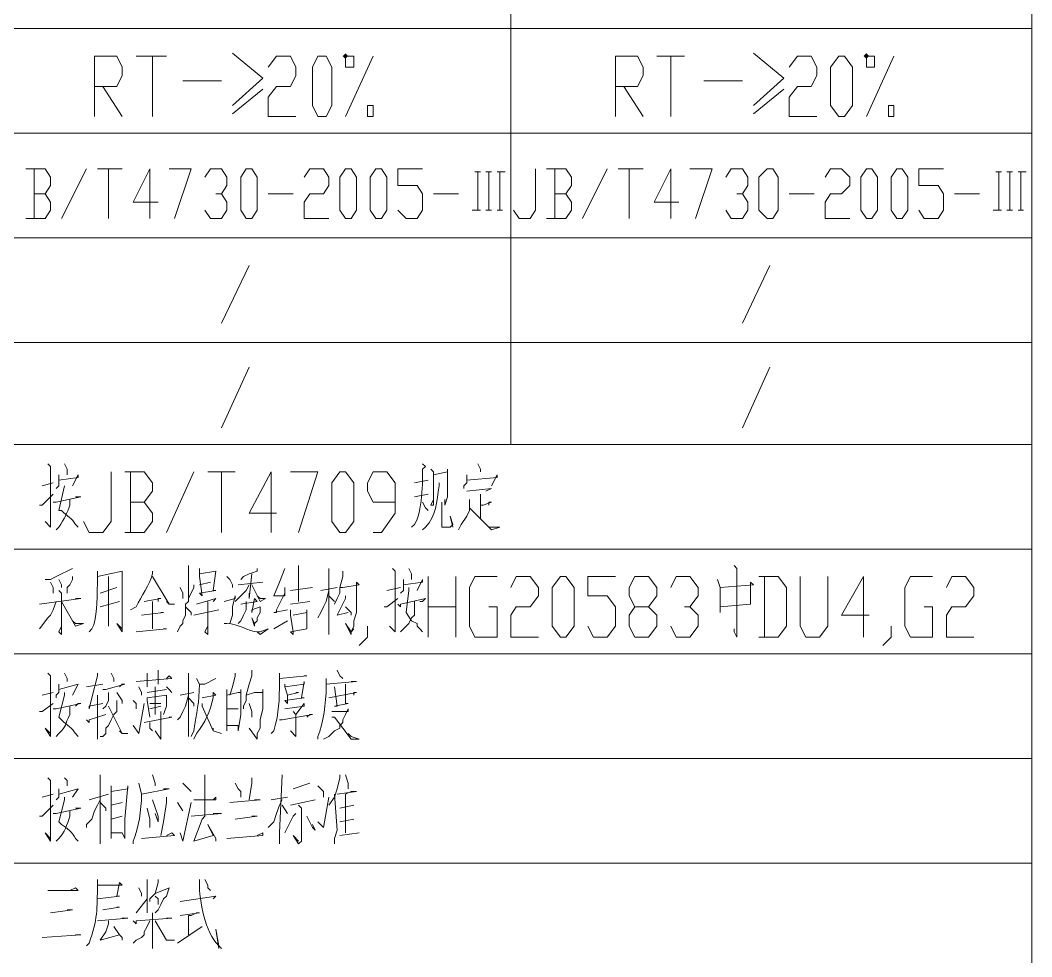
# Model space of a CAD drawing. Extents: x 14941 to 23337, y 2870 to 15192.
# Drawn here: x 22313 to 23334, y 12217 to 13162 of the extents above; entities that cross this region are included whole.
import ezdxf

# ---------------------------------------------------------------- set-up
doc = ezdxf.new("R2010")
doc.units = 0
doc.header["$LTSCALE"] = 8
doc.layers.add('1', color=1, linetype='Continuous')

msp = doc.modelspace()

# ---------------------------------------------------------------- hatches: boundary and pattern name
h = msp.add_hatch(color=0)
h.dxf.hatch_style = 2
h.paths.add_polyline_path([(22641.6, 13123.1), (22638.8, 13125.9), (22641.6, 13128.7), (22644.4, 13125.9)])
h = msp.add_hatch(color=0)
h.dxf.hatch_style = 2
h.paths.add_polyline_path([(23167.2, 13123.1), (23164.4, 13125.9), (23167.2, 13128.7), (23170, 13125.9)])

# ---------------------------------------------------------------- linework, layer by layer
at = {"layer": '1', "color": 0, "lineweight": 18}
for points in [[(23334.1, 11785.5), (23334.1, 15192.1), (21532, 15192.1), (21532, 10840)], [(23334.1, 15192.1), (23334.1, 2869.9), (23334.1, 15192.1)]]:
    msp.add_lwpolyline(points, dxfattribs=at)
at = {"layer": '1', "color": 0, "lineweight": 5}
for points in [[(22808.5, 14099.2), (22808.5, 12733.8)], [(23334.1, 13153.7), (21532, 13153.7)], [(22388.5, 13064.7), (22388.5, 13125.9), (22410.8, 13125.9), (22416.4, 13114.8), (22416.4, 13106.4), (22410.8, 13095.3), (22388.5, 13095.3)], [(22430.3, 13125.9), (22460.9, 13125.9)], [(22446.9, 13125.9), (22446.9, 13064.7)], [(22527.6, 13128.7), (22558.2, 13103.6), (22527.6, 13075.8)], [(22563.7, 13114.8), (22572.1, 13125.9), (22586, 13125.9), (22591.6, 13114.8), (22591.6, 13106.4), (22586, 13095.3), (22572.1, 13095.3), (22563.7, 13084.2), (22563.7, 13064.7), (22591.6, 13064.7)], [(22613.8, 13064.7), (22608.2, 13075.8), (22608.2, 13114.8), (22613.8, 13125.9), (22622.1, 13125.9), (22627.7, 13114.8), (22627.7, 13075.8), (22622.1, 13064.7), (22613.8, 13064.7)], [(22650, 13125.9), (22641.6, 13125.9), (22641.6, 13114.8), (22650, 13114.8), (22650, 13125.9)], [(22669.4, 13125.9), (22641.6, 13064.7)], [(22914.1, 13064.7), (22914.1, 13125.9), (22936.4, 13125.9), (22941.9, 13114.8), (22941.9, 13106.4), (22936.4, 13095.3), (22914.1, 13095.3)], [(22955.9, 13125.9), (22983.7, 13125.9)], [(22969.8, 13125.9), (22969.8, 13064.7)], [(23053.2, 13128.7), (23083.8, 13103.6), (23053.2, 13075.8)], [(23089.3, 13114.8), (23097.7, 13125.9), (23111.6, 13125.9), (23117.1, 13114.8), (23117.1, 13106.4), (23111.6, 13095.3), (23097.7, 13095.3), (23089.3, 13084.2), (23089.3, 13064.7), (23117.1, 13064.7)], [(23139.4, 13064.7), (23131.1, 13075.8), (23131.1, 13114.8), (23139.4, 13125.9), (23145, 13125.9), (23153.3, 13114.8), (23153.3, 13075.8), (23145, 13064.7), (23139.4, 13064.7)], [(23175.5, 13125.9), (23167.2, 13125.9), (23167.2, 13114.8), (23175.5, 13114.8), (23175.5, 13125.9)], [(23195, 13125.9), (23167.2, 13064.7)], [(22396.9, 13095.3), (22416.4, 13064.7)], [(22477.5, 13100.9), (22516.5, 13100.9)], [(22922.5, 13095.3), (22941.9, 13064.7)], [(23003.1, 13100.9), (23042.1, 13100.9)], [(22527.6, 13067.5), (22558.2, 13092.5)], [(23053.2, 13067.5), (23083.8, 13092.5)], [(22669.4, 13064.7), (22663.9, 13064.7), (22663.9, 13075.8), (22669.4, 13075.8), (22669.4, 13064.7)], [(23195, 13064.7), (23189.5, 13064.7), (23189.5, 13075.8), (23195, 13075.8), (23195, 13064.7)], [(23334.1, 13048), (21868.5, 13048)], [(22338.5, 12986.9), (22344.1, 12995.2), (22344.1, 13003.5), (22338.5, 13011.9), (22319, 13011.9)], [(22327.4, 13011.9), (22327.4, 12961.8)], [(22355.2, 12961.8), (22380.2, 13011.9)], [(22391.3, 13011.9), (22416.4, 13011.9)], [(22402.5, 13011.9), (22402.5, 12961.8)], [(22452.5, 12978.5), (22427.5, 12978.5), (22444.2, 13011.9), (22444.2, 12961.8)], [(22463.6, 13011.9), (22485.9, 13011.9), (22469.2, 12961.8)], [(22499.8, 13003.5), (22505.3, 13011.9), (22516.5, 13011.9), (22522, 13003.5), (22522, 12995.2), (22516.5, 12986.9), (22510.9, 12986.9)], [(22541.5, 12961.8), (22535.9, 12970.2), (22535.9, 13003.5), (22541.5, 13011.9), (22547.1, 13011.9), (22552.6, 13003.5), (22552.6, 12970.2), (22547.1, 12961.8), (22541.5, 12961.8)], [(22599.9, 13003.5), (22605.5, 13011.9), (22619.4, 13011.9), (22624.9, 13003.5), (22624.9, 12995.2), (22619.4, 12986.9), (22605.5, 12986.9), (22599.9, 12978.5), (22599.9, 12961.8), (22624.9, 12961.8)], [(22641.6, 12961.8), (22636, 12970.2), (22636, 13003.5), (22641.6, 13011.9), (22647.2, 13011.9), (22652.7, 13003.5), (22652.7, 12970.2), (22647.2, 12961.8), (22641.6, 12961.8)], [(22672.2, 12961.8), (22666.6, 12970.2), (22666.6, 13003.5), (22672.2, 13011.9), (22677.8, 13011.9), (22683.3, 13003.5), (22683.3, 12970.2), (22677.8, 12961.8), (22672.2, 12961.8)], [(22694.4, 12970.2), (22702.8, 12961.8), (22713.9, 12961.8), (22719.5, 12970.2), (22719.5, 12986.9), (22713.9, 12995.2), (22694.4, 12995.2), (22694.4, 13011.9), (22719.5, 13011.9)], [(22772.3, 13009.1), (22777.9, 13009.1)], [(22775.1, 12970.2), (22775.1, 13009.1)], [(22783.4, 13009.1), (22789, 13009.1)], [(22786.2, 12970.2), (22786.2, 13009.1)], [(22794.6, 13009.1), (22802.9, 13009.1)], [(22797.3, 12970.2), (22797.3, 13009.1)], [(22811.2, 12970.2), (22816.8, 12961.8), (22827.9, 12961.8), (22833.5, 12970.2), (22833.5, 13011.9)], [(22864.1, 12986.9), (22869.6, 12995.2), (22869.6, 13003.5), (22864.1, 13011.9), (22844.6, 13011.9)], [(22853, 13011.9), (22853, 12961.8)], [(22880.8, 12961.8), (22905.8, 13011.9)], [(22916.9, 13011.9), (22941.9, 13011.9)], [(22928, 13011.9), (22928, 12961.8)], [(22978.1, 12978.5), (22953.1, 12978.5), (22969.8, 13011.9), (22969.8, 12961.8)], [(22989.2, 13011.9), (23011.5, 13011.9), (22994.8, 12961.8)], [(23025.4, 13003.5), (23030.9, 13011.9), (23042.1, 13011.9), (23047.6, 13003.5), (23047.6, 12995.2), (23042.1, 12986.9), (23036.5, 12986.9)], [(23067.1, 12961.8), (23058.7, 12970.2), (23058.7, 13003.5), (23067.1, 13011.9), (23072.7, 13011.9), (23078.2, 13003.5), (23078.2, 12970.2), (23072.7, 12961.8), (23067.1, 12961.8)], [(23125.5, 13003.5), (23131.1, 13011.9), (23142.2, 13011.9), (23150.5, 13003.5), (23150.5, 12995.2), (23142.2, 12986.9), (23131.1, 12986.9), (23125.5, 12978.5), (23125.5, 12961.8), (23150.5, 12961.8)], [(23167.2, 12961.8), (23161.6, 12970.2), (23161.6, 13003.5), (23167.2, 13011.9), (23172.8, 13011.9), (23178.3, 13003.5), (23178.3, 12970.2), (23172.8, 12961.8), (23167.2, 12961.8)], [(23197.8, 12961.8), (23192.2, 12970.2), (23192.2, 13003.5), (23197.8, 13011.9), (23203.4, 13011.9), (23208.9, 13003.5), (23208.9, 12970.2), (23203.4, 12961.8), (23197.8, 12961.8)], [(23220, 12970.2), (23225.6, 12961.8), (23239.5, 12961.8), (23245.1, 12970.2), (23245.1, 12986.9), (23239.5, 12995.2), (23220, 12995.2), (23220, 13011.9), (23245.1, 13011.9)], [(23297.9, 13009.1), (23303.5, 13009.1)], [(23300.7, 12970.2), (23300.7, 13009.1)], [(23309, 13009.1), (23314.6, 13009.1)], [(23311.8, 12970.2), (23311.8, 13009.1)], [(23320.2, 13009.1), (23328.5, 13009.1)], [(23322.9, 12970.2), (23322.9, 13009.1)], [(22319, 12961.8), (22338.5, 12961.8), (22344.1, 12970.2), (22344.1, 12978.5), (22338.5, 12986.9), (22327.4, 12986.9)], [(22516.5, 12986.9), (22522, 12978.5), (22522, 12970.2), (22516.5, 12961.8), (22505.3, 12961.8), (22499.8, 12970.2)], [(22563.7, 12986.9), (22588.8, 12986.9)], [(22730.6, 12986.9), (22755.6, 12986.9)], [(22844.6, 12961.8), (22864.1, 12961.8), (22869.6, 12970.2), (22869.6, 12978.5), (22864.1, 12986.9), (22853, 12986.9)], [(23042.1, 12986.9), (23047.6, 12978.5), (23047.6, 12970.2), (23042.1, 12961.8), (23030.9, 12961.8), (23025.4, 12970.2)], [(23089.3, 12986.9), (23114.4, 12986.9)], [(23256.2, 12986.9), (23281.2, 12986.9)], [(22769.5, 12970.2), (22777.9, 12970.2)], [(22783.4, 12970.2), (22789, 12970.2)], [(22794.6, 12970.2), (22800.1, 12970.2)], [(23295.1, 12970.2), (23303.5, 12970.2)], [(23309, 12970.2), (23314.6, 12970.2)], [(23320.2, 12970.2), (23325.7, 12970.2)], [(23334.1, 12942.4), (21757.3, 12942.4)], [(22516.5, 12856.1), (22544.3, 12914.5)], [(23042.1, 12856.1), (23069.9, 12914.5)], [(23334.1, 12836.7), (21868.5, 12836.7)], [(22516.5, 12750.5), (22544.3, 12811.7)], [(23042.1, 12750.5), (23069.9, 12811.7)], [(23334.1, 12733.8), (21532, 12733.8)], [(22341.3, 12714.3), (22344.1, 12711.5), (22344.1, 12711.5), (22344.1, 12650.4), (22338.5, 12655.9), (22344.1, 12650.4)], [(22358, 12714.3), (22360.7, 12708.8), (22360.7, 12706), (22360.7, 12703.2)], [(22727.8, 12708.8), (22730.6, 12706), (22730.6, 12672.6), (22727.8, 12672.6), (22730.6, 12678.2)], [(22730.6, 12703.2), (22744.5, 12706), (22744.5, 12708.8), (22744.5, 12680.9), (22741.7, 12672.6), (22741.7, 12678.2)], [(22775.1, 12714.3), (22777.9, 12708.8), (22777.9, 12706), (22777.9, 12706)], [(22352.4, 12703.2), (22352.4, 12697.6), (22352.4, 12692.1), (22349.6, 12689.3), (22349.6, 12689.3)], [(22352.4, 12697.6), (22371.9, 12700.4), (22371.9, 12703.2), (22366.3, 12692.1)], [(22377.4, 12655.9), (22383, 12644.8), (22396.9, 12644.8), (22405.2, 12655.9), (22405.2, 12706)], [(22438.6, 12675.4), (22446.9, 12686.5), (22446.9, 12694.9), (22438.6, 12706), (22419.1, 12706)], [(22424.7, 12706), (22424.7, 12644.8)], [(22460.9, 12644.8), (22488.7, 12706)], [(22502.6, 12706), (22530.4, 12706)], [(22516.5, 12706), (22516.5, 12644.8)], [(22572.1, 12664.3), (22544.3, 12664.3), (22566.5, 12706), (22566.5, 12644.8)], [(22586, 12706), (22613.8, 12706), (22594.3, 12644.8)], [(22636, 12644.8), (22627.7, 12655.9), (22627.7, 12694.9), (22636, 12706), (22641.6, 12706), (22650, 12694.9), (22650, 12655.9), (22641.6, 12644.8), (22636, 12644.8)], [(22669.4, 12644.8), (22677.8, 12644.8), (22691.7, 12664.3), (22691.7, 12694.9), (22683.3, 12706), (22669.4, 12706), (22663.9, 12694.9), (22663.9, 12686.5), (22669.4, 12675.4), (22691.7, 12675.4)], [(22711.1, 12694.9), (22725, 12697.6)], [(22764, 12703.2), (22764, 12694.9), (22761.2, 12692.1), (22761.2, 12689.3)], [(22764, 12697.6), (22794.6, 12700.4), (22794.6, 12703.2), (22789, 12692.1)], [(22335.7, 12692.1), (22346.8, 12694.9)], [(22764, 12686.5), (22789, 12689.3), (22789, 12689.3), (22783.4, 12686.5)], [(22332.9, 12672.6), (22335.7, 12672.6), (22346.8, 12683.7)], [(22346.8, 12675.4), (22346.8, 12675.4), (22349.6, 12675.4), (22374.6, 12680.9), (22371.9, 12680.9), (22369.1, 12680.9)], [(22711.1, 12680.9), (22725, 12683.7), (22725, 12683.7), (22725, 12683.7)], [(22766.8, 12678.2), (22766.8, 12675.4), (22766.8, 12667), (22764, 12661.5), (22758.4, 12653.1), (22755.6, 12647.6)], [(22777.9, 12683.7), (22777.9, 12658.7)], [(22419.1, 12644.8), (22438.6, 12644.8), (22446.9, 12655.9), (22446.9, 12664.3), (22438.6, 12675.4), (22424.7, 12675.4)], [(22719.5, 12675.4), (22722.3, 12669.8), (22725, 12667)], [(22738.9, 12675.4), (22738.9, 12672.6), (22738.9, 12669.8), (22738.9, 12653.1), (22738.9, 12650.4), (22738.9, 12650.4), (22747.3, 12650.4), (22750.1, 12653.1), (22747.3, 12661.5), (22750.1, 12650.4)], [(22766.8, 12667), (22766.8, 12669.8), (22789, 12647.6), (22797.3, 12650.4), (22789, 12650.4), (22786.2, 12650.4)], [(22777.9, 12672.6), (22780.7, 12672.6), (22789, 12675.4), (22786.2, 12675.4), (22786.2, 12672.6)], [(23334.1, 12628.1), (21532, 12628.1)], [(22366.3, 12608.6), (22360.7, 12605.9), (22355.2, 12603.1), (22349.6, 12600.3), (22344.1, 12597.5), (22341.3, 12597.5), (22338.5, 12597.5)], [(22483.1, 12611.4), (22483.1, 12605.9), (22483.1, 12580.8), (22483.1, 12575.3), (22480.3, 12572.5), (22480.3, 12566.9), (22480.3, 12561.4), (22477.5, 12555.8), (22477.5, 12553), (22474.8, 12550.2), (22472, 12544.7)], [(22494.2, 12608.6), (22494.2, 12600.3), (22497, 12580.8), (22494.2, 12583.6), (22510.9, 12586.4), (22508.1, 12586.4), (22510.9, 12605.9), (22510.9, 12605.9), (22494.2, 12603.1)], [(22552.6, 12608.6), (22552.6, 12605.9), (22544.3, 12603.1), (22538.7, 12600.3), (22535.9, 12597.5)], [(22580.4, 12608.6), (22574.9, 12594.7), (22569.3, 12580.8), (22569.3, 12580.8), (22580.4, 12580.8), (22580.4, 12586.4), (22580.4, 12589.2), (22580.4, 12583.6), (22572.1, 12566.9), (22572.1, 12564.2), (22569.3, 12564.2), (22583.2, 12566.9)], [(22594.3, 12611.4), (22594.3, 12608.6), (22594.3, 12592), (22594.3, 12575.3)], [(22624.9, 12608.6), (22624.9, 12605.9), (22624.9, 12541.9), (22624.9, 12547.5), (22624.9, 12555.8)], [(22638.8, 12605.9), (22638.8, 12600.3), (22636, 12589.2), (22636, 12583.6), (22633.3, 12578.1), (22630.5, 12572.5)], [(22688.9, 12608.6), (22691.7, 12605.9), (22691.7, 12605.9), (22691.7, 12547.5), (22691.7, 12544.7), (22691.7, 12544.7), (22686.1, 12550.2), (22691.7, 12544.7)], [(22705.6, 12608.6), (22708.4, 12603.1), (22708.4, 12600.3), (22708.4, 12597.5)], [(23033.7, 12611.4), (23036.5, 12608.6), (23036.5, 12608.6), (23036.5, 12539.1), (23033.7, 12544.7), (23033.7, 12547.5)], [(22344.1, 12594.7), (22346.8, 12589.2), (22346.8, 12583.6)], [(22352.4, 12597.5), (22355.2, 12592), (22355.2, 12589.2)], [(22366.3, 12600.3), (22366.3, 12597.5), (22363.5, 12592), (22360.7, 12589.2), (22360.7, 12583.6)], [(22402.5, 12600.3), (22402.5, 12550.2), (22402.5, 12558.6)], [(22446.9, 12600.3), (22463.6, 12572.5), (22469.2, 12572.5), (22463.6, 12572.5), (22460.9, 12575.3)], [(22494.2, 12592), (22505.3, 12594.7)], [(22522, 12600.3), (22524.8, 12597.5), (22527.6, 12592), (22527.6, 12589.2)], [(22533.2, 12592), (22558.2, 12594.7)], [(22547.1, 12603.1), (22544.3, 12578.1), (22544.3, 12583.6)], [(22636, 12589.2), (22638.8, 12589.2), (22655.5, 12592), (22652.7, 12594.7), (22652.7, 12589.2), (22652.7, 12564.2), (22652.7, 12564.2), (22650, 12555.8), (22650, 12550.2), (22647.2, 12544.7), (22647.2, 12541.9), (22641.6, 12553), (22647.2, 12544.7), (22650, 12547.5)], [(22700, 12597.5), (22700, 12592), (22700, 12586.4), (22700, 12586.4), (22697.2, 12583.6)], [(22700, 12592), (22719.5, 12594.7), (22719.5, 12597.5), (22713.9, 12586.4)], [(22725, 12539.1), (22725, 12600.3)], [(22752.8, 12600.3), (22752.8, 12539.1)], [(22786.2, 12569.7), (22794.6, 12569.7), (22794.6, 12539.1), (22772.3, 12539.1), (22766.8, 12550.2), (22766.8, 12589.2), (22772.3, 12600.3), (22794.6, 12600.3)], [(22808.5, 12589.2), (22814, 12600.3), (22827.9, 12600.3), (22836.3, 12589.2), (22836.3, 12580.8), (22827.9, 12569.7), (22814, 12569.7), (22808.5, 12561.4), (22808.5, 12539.1), (22836.3, 12539.1)], [(22858.5, 12539.1), (22850.2, 12550.2), (22850.2, 12589.2), (22858.5, 12600.3), (22864.1, 12600.3), (22872.4, 12589.2), (22872.4, 12550.2), (22864.1, 12539.1), (22858.5, 12539.1)], [(22886.3, 12550.2), (22891.9, 12539.1), (22905.8, 12539.1), (22914.1, 12550.2), (22914.1, 12569.7), (22905.8, 12580.8), (22886.3, 12580.8), (22886.3, 12600.3), (22914.1, 12600.3)], [(22933.6, 12539.1), (22928, 12550.2), (22928, 12561.4), (22933.6, 12569.7), (22947.5, 12569.7), (22955.9, 12580.8), (22955.9, 12589.2), (22947.5, 12600.3), (22933.6, 12600.3), (22928, 12589.2), (22928, 12580.8), (22933.6, 12569.7)], [(22969.8, 12589.2), (22975.3, 12600.3), (22989.2, 12600.3), (22997.6, 12589.2), (22997.6, 12580.8), (22989.2, 12569.7), (22983.7, 12569.7)], [(23017, 12597.5), (23019.8, 12589.2), (23019.8, 12564.2)], [(23019.8, 12589.2), (23053.2, 12592), (23050.4, 12594.7), (23050.4, 12572.5), (23050.4, 12572.5), (23019.8, 12569.7)], [(23058.7, 12539.1), (23078.2, 12539.1), (23086.6, 12550.2), (23086.6, 12589.2), (23078.2, 12600.3), (23058.7, 12600.3)], [(23064.3, 12600.3), (23064.3, 12539.1)], [(23100.5, 12600.3), (23100.5, 12550.2), (23106, 12539.1), (23119.9, 12539.1), (23128.3, 12550.2), (23128.3, 12600.3)], [(23170, 12561.4), (23142.2, 12561.4), (23164.4, 12600.3), (23164.4, 12539.1)], [(23225.6, 12569.7), (23233.9, 12569.7), (23233.9, 12539.1), (23211.7, 12539.1), (23206.1, 12550.2), (23206.1, 12589.2), (23211.7, 12600.3), (23233.9, 12600.3)], [(23247.9, 12589.2), (23253.4, 12600.3), (23267.3, 12600.3), (23275.7, 12589.2), (23275.7, 12580.8), (23267.3, 12569.7), (23253.4, 12569.7), (23247.9, 12561.4), (23247.9, 12539.1), (23275.7, 12539.1)], [(22352.4, 12586.4), (22355.2, 12583.6), (22355.2, 12541.9), (22352.4, 12544.7), (22355.2, 12550.2)], [(22410.8, 12589.2), (22394.1, 12583.6)], [(22474.8, 12589.2), (22477.5, 12583.6), (22477.5, 12580.8), (22477.5, 12578.1)], [(22488.7, 12592), (22488.7, 12589.2), (22483.1, 12578.1)], [(22544.3, 12592), (22541.5, 12586.4), (22535.9, 12580.8), (22533.2, 12578.1), (22530.4, 12575.3)], [(22547.1, 12592), (22555.4, 12575.3), (22561, 12578.1), (22555.4, 12578.1), (22552.6, 12580.8)], [(22586, 12586.4), (22608.2, 12589.2)], [(22624.9, 12586.4), (22622.1, 12575.3), (22619.4, 12569.7), (22616.6, 12564.2), (22613.8, 12558.6)], [(22616.6, 12586.4), (22633.3, 12589.2)], [(22683.3, 12586.4), (22697.2, 12589.2)], [(22705.6, 12589.2), (22705.6, 12586.4), (22702.8, 12564.2), (22708.4, 12555.8), (22713.9, 12553), (22713.9, 12550.2), (22716.7, 12547.5), (22719.5, 12544.7)], [(22332.9, 12572.5), (22374.6, 12578.1), (22371.9, 12578.1), (22369.1, 12578.1)], [(22349.6, 12575.3), (22346.8, 12566.9), (22344.1, 12561.4), (22341.3, 12558.6), (22332.9, 12547.5)], [(22355.2, 12575.3), (22369.1, 12550.2), (22377.4, 12553), (22369.1, 12553), (22366.3, 12555.8)], [(22394.1, 12569.7), (22413.6, 12575.3)], [(22438.6, 12575.3), (22455.3, 12578.1), (22452.5, 12578.1), (22452.5, 12575.3)], [(22446.9, 12575.3), (22446.9, 12547.5)], [(22491.4, 12572.5), (22510.9, 12578.1), (22510.9, 12578.1), (22508.1, 12575.3)], [(22502.6, 12575.3), (22502.6, 12541.9), (22499.8, 12544.7), (22502.6, 12550.2)], [(22519.2, 12575.3), (22530.4, 12578.1), (22530.4, 12580.8), (22527.6, 12569.7), (22527.6, 12566.9), (22527.6, 12564.2), (22527.6, 12561.4), (22527.6, 12561.4), (22524.8, 12553)], [(22541.5, 12575.3), (22541.5, 12566.9), (22538.7, 12561.4), (22535.9, 12555.8), (22533.2, 12553)], [(22535.9, 12572.5), (22552.6, 12575.3), (22549.8, 12578.1), (22547.1, 12564.2), (22547.1, 12566.9), (22555.4, 12569.7), (22555.4, 12569.7), (22555.4, 12564.2), (22552.6, 12558.6), (22552.6, 12555.8), (22549.8, 12553), (22549.8, 12550.2), (22547.1, 12558.6), (22549.8, 12553)], [(22586, 12572.5), (22605.5, 12575.3)], [(22624.9, 12580.8), (22630.5, 12575.3)], [(22641.6, 12580.8), (22641.6, 12578.1), (22636, 12566.9), (22633.3, 12561.4), (22633.3, 12561.4), (22644.4, 12564.2)], [(22680.5, 12569.7), (22683.3, 12569.7), (22694.4, 12578.1)], [(22694.4, 12572.5), (22697.2, 12569.7), (22697.2, 12572.5), (22722.3, 12578.1), (22719.5, 12575.3), (22716.7, 12575.3)], [(22711.1, 12575.3), (22711.1, 12566.9), (22711.1, 12561.4), (22708.4, 12558.6), (22705.6, 12553), (22702.8, 12550.2), (22700, 12547.5), (22697.2, 12544.7)], [(22435.8, 12561.4), (22458.1, 12564.2), (22455.3, 12564.2), (22455.3, 12564.2)], [(22480.3, 12569.7), (22485.9, 12564.2), (22485.9, 12561.4)], [(22488.7, 12561.4), (22513.7, 12566.9)], [(22586, 12566.9), (22586, 12561.4), (22588.8, 12544.7), (22588.8, 12541.9), (22586, 12544.7), (22602.7, 12547.5), (22602.7, 12547.5), (22602.7, 12566.9), (22602.7, 12564.2), (22602.7, 12564.2), (22588.8, 12561.4)], [(22641.6, 12569.7), (22647.2, 12564.2), (22647.2, 12561.4)], [(22725, 12569.7), (22752.8, 12569.7)], [(22947.5, 12569.7), (22955.9, 12561.4), (22955.9, 12550.2), (22947.5, 12539.1), (22933.6, 12539.1)], [(22989.2, 12569.7), (22997.6, 12561.4), (22997.6, 12550.2), (22989.2, 12539.1), (22975.3, 12539.1), (22969.8, 12550.2)], [(22569.3, 12547.5), (22583.2, 12555.8)], [(22430.3, 12544.7), (22460.9, 12547.5), (22460.9, 12547.5), (22458.1, 12547.5)], [(22663.9, 12550.2), (22663.9, 12539.1), (22655.5, 12530.8)], [(23192.2, 12550.2), (23192.2, 12539.1), (23183.9, 12530.8)], [(23334.1, 12522.4), (21532, 12522.4)], [(22341.3, 12503), (22344.1, 12500.2), (22344.1, 12500.2), (22344.1, 12439), (22338.5, 12447.4), (22344.1, 12441.8)], [(22358, 12503), (22360.7, 12497.4), (22360.7, 12497.4), (22360.7, 12494.6)], [(22391.3, 12503), (22391.3, 12500.2), (22385.8, 12477.9), (22383, 12466.8), (22383, 12469.6), (22396.9, 12472.4)], [(22405.2, 12503), (22408, 12497.4), (22408, 12494.6), (22408, 12494.6)], [(22441.4, 12503), (22441.4, 12489.1)], [(22452.5, 12505.8), (22452.5, 12503), (22452.5, 12491.8)], [(22483.1, 12503), (22483.1, 12500.2), (22483.1, 12503), (22483.1, 12439), (22483.1, 12444.6), (22483.1, 12447.4)], [(22530.4, 12503), (22530.4, 12500.2), (22527.6, 12489.1), (22524.8, 12480.7)], [(22547.1, 12505.8), (22547.1, 12500.2), (22544.3, 12491.8), (22541.5, 12480.7), (22541.5, 12475.2), (22538.7, 12469.6), (22538.7, 12466.8)], [(22633.3, 12505.8), (22636, 12500.2), (22638.8, 12497.4)], [(22430.3, 12494.6), (22466.4, 12497.4), (22463.6, 12500.2), (22460.9, 12497.4)], [(22510.9, 12497.4), (22499.8, 12491.8), (22494.2, 12491.8)], [(22574.9, 12497.4), (22602.7, 12500.2), (22599.9, 12500.2)], [(22580.4, 12491.8), (22580.4, 12489.1), (22583.2, 12480.7), (22583.2, 12472.4), (22580.4, 12475.2), (22599.9, 12477.9), (22597.1, 12477.9), (22599.9, 12494.6), (22599.9, 12491.8), (22580.4, 12489.1)], [(22622.1, 12491.8), (22652.7, 12494.6), (22650, 12494.6), (22647.2, 12494.6)], [(22335.7, 12480.7), (22346.8, 12483.5)], [(22352.4, 12491.8), (22352.4, 12486.3), (22352.4, 12483.5), (22349.6, 12480.7), (22349.6, 12477.9)], [(22352.4, 12486.3), (22371.9, 12491.8), (22371.9, 12491.8), (22366.3, 12480.7)], [(22380.2, 12489.1), (22396.9, 12491.8)], [(22396.9, 12486.3), (22399.7, 12486.3), (22399.7, 12486.3), (22419.1, 12491.8), (22416.4, 12491.8), (22413.6, 12489.1)], [(22402.5, 12483.5), (22402.5, 12480.7), (22402.5, 12475.2), (22399.7, 12469.6), (22396.9, 12466.8)], [(22410.8, 12483.5), (22416.4, 12475.2), (22416.4, 12472.4)], [(22433, 12489.1), (22435.8, 12483.5), (22435.8, 12480.7)], [(22441.4, 12483.5), (22460.9, 12486.3)], [(22449.7, 12489.1), (22449.7, 12461.3)], [(22460.9, 12489.1), (22463.6, 12486.3), (22466.4, 12483.5)], [(22474.8, 12480.7), (22488.7, 12483.5)], [(22522, 12486.3), (22522, 12480.7), (22522, 12444.6), (22522, 12450.1), (22533.2, 12450.1), (22533.2, 12447.4), (22533.2, 12444.6), (22535.9, 12461.3), (22535.9, 12483.5), (22535.9, 12486.3), (22535.9, 12483.5), (22533.2, 12483.5), (22522, 12480.7)], [(22541.5, 12480.7), (22549.8, 12483.5), (22552.6, 12483.5), (22558.2, 12483.5), (22558.2, 12483.5), (22558.2, 12486.3), (22558.2, 12477.9), (22558.2, 12466.8), (22555.4, 12455.7), (22555.4, 12447.4), (22552.6, 12441.8), (22552.6, 12436.2), (22544.3, 12447.4), (22552.6, 12436.2)], [(22583.2, 12480.7), (22594.3, 12483.5), (22594.3, 12483.5), (22591.6, 12483.5)], [(22624.9, 12477.9), (22652.7, 12483.5), (22650, 12483.5), (22650, 12480.7)], [(22630.5, 12489.1), (22630.5, 12489.1), (22633.3, 12469.6), (22630.5, 12469.6), (22644.4, 12472.4), (22641.6, 12472.4), (22641.6, 12489.1), (22641.6, 12491.8)], [(22332.9, 12464), (22335.7, 12464), (22346.8, 12472.4)], [(22346.8, 12466.8), (22349.6, 12466.8), (22374.6, 12472.4), (22371.9, 12472.4), (22369.1, 12469.6)], [(22391.3, 12480.7), (22391.3, 12480.7), (22391.3, 12436.2), (22391.3, 12439), (22391.3, 12444.6)], [(22410.8, 12475.2), (22410.8, 12472.4), (22410.8, 12472.4), (22410.8, 12464), (22408, 12461.3), (22405.2, 12455.7), (22402.5, 12450.1), (22399.7, 12447.4), (22399.7, 12441.8), (22396.9, 12439), (22394.1, 12439)], [(22427.5, 12475.2), (22430.3, 12472.4), (22430.3, 12466.8)], [(22427.5, 12450.1), (22433, 12441.8), (22438.6, 12472.4)], [(22441.4, 12477.9), (22460.9, 12480.7), (22460.9, 12480.7), (22460.9, 12469.6), (22458.1, 12461.3)], [(22441.4, 12477.9), (22441.4, 12475.2), (22444.2, 12458.5)], [(22455.3, 12472.4), (22444.2, 12472.4)], [(22483.1, 12480.7), (22480.3, 12469.6), (22477.5, 12464), (22474.8, 12458.5), (22472, 12455.7)], [(22483.1, 12477.9), (22488.7, 12472.4), (22488.7, 12469.6)], [(22497, 12472.4), (22497, 12469.6), (22508.1, 12444.6), (22516.5, 12441.8), (22508.1, 12444.6), (22508.1, 12447.4)], [(22544.3, 12472.4), (22547.1, 12464), (22547.1, 12461.3), (22547.1, 12458.5)], [(22580.4, 12466.8), (22599.9, 12469.6), (22599.9, 12472.4), (22591.6, 12461.3)], [(22402.5, 12469.6), (22402.5, 12469.6), (22416.4, 12441.8), (22421.9, 12441.8), (22416.4, 12441.8), (22413.6, 12444.6)], [(22444.2, 12466.8), (22455.3, 12469.6)], [(22455.3, 12464), (22455.3, 12458.5), (22455.3, 12436.2), (22455.3, 12436.2), (22449.7, 12444.6), (22455.3, 12436.2)], [(22522, 12466.8), (22533.2, 12466.8)], [(22588.8, 12464), (22591.6, 12461.3), (22591.6, 12458.5), (22591.6, 12441.8), (22591.6, 12439), (22586, 12444.6), (22591.6, 12439)], [(22627.7, 12464), (22644.4, 12464), (22644.4, 12466.8), (22641.6, 12461.3), (22638.8, 12455.7), (22638.8, 12452.9), (22636, 12450.1), (22636, 12447.4), (22630.5, 12444.6), (22627.7, 12441.8), (22624.9, 12439), (22619.4, 12436.2)], [(22380.2, 12455.7), (22383, 12452.9), (22383, 12455.7), (22399.7, 12461.3)], [(22438.6, 12452.9), (22466.4, 12458.5), (22466.4, 12458.5), (22463.6, 12458.5)], [(22444.2, 12452.9), (22444.2, 12447.4), (22446.9, 12444.6)], [(22574.9, 12455.7), (22577.6, 12455.7), (22608.2, 12461.3), (22605.5, 12461.3), (22602.7, 12458.5)], [(22627.7, 12458.5), (22630.5, 12458.5), (22647.2, 12436.2), (22655.5, 12436.2), (22655.5, 12436.2), (22647.2, 12439), (22644.4, 12441.8)], [(23334.1, 12416.8), (21532, 12416.8)], [(22341.3, 12397.3), (22344.1, 12394.5), (22344.1, 12394.5), (22344.1, 12333.3), (22338.5, 12341.7), (22344.1, 12336.1)], [(22358, 12397.3), (22360.7, 12394.5), (22360.7, 12391.7), (22360.7, 12389)], [(22394.1, 12400.1), (22394.1, 12397.3), (22394.1, 12397.3), (22394.1, 12330.6), (22394.1, 12338.9)], [(22446.9, 12400.1), (22449.7, 12391.7), (22449.7, 12389)], [(22477.5, 12391.7), (22483.1, 12386.2), (22485.9, 12383.4)], [(22499.8, 12400.1), (22499.8, 12394.5), (22499.8, 12358.4), (22497, 12355.6), (22488.7, 12333.3), (22488.7, 12333.3), (22508.1, 12338.9), (22502.6, 12350), (22510.9, 12336.1), (22510.9, 12333.3)], [(22530.4, 12391.7), (22533.2, 12386.2), (22535.9, 12383.4), (22535.9, 12377.8)], [(22547.1, 12397.3), (22547.1, 12391.7), (22544.3, 12375)], [(22577.6, 12400.1), (22574.9, 12341.7), (22574.9, 12330.6), (22574.9, 12336.1), (22574.9, 12341.7)], [(22588.8, 12386.2), (22605.5, 12391.7)], [(22636, 12400.1), (22636, 12397.3), (22633.3, 12386.2), (22630.5, 12377.8), (22624.9, 12369.5)], [(22641.6, 12400.1), (22644.4, 12391.7), (22644.4, 12386.2)], [(22335.7, 12377.8), (22346.8, 12380.6)], [(22352.4, 12386.2), (22352.4, 12380.6), (22352.4, 12377.8), (22349.6, 12375), (22349.6, 12375)], [(22352.4, 12380.6), (22371.9, 12386.2), (22371.9, 12386.2), (22366.3, 12377.8)], [(22383, 12375), (22402.5, 12380.6)], [(22405.2, 12389), (22405.2, 12386.2), (22405.2, 12336.1), (22405.2, 12341.7), (22405.2, 12347.2)], [(22405.2, 12383.4), (22421.9, 12386.2), (22421.9, 12389), (22419.1, 12355.6), (22419.1, 12344.5), (22419.1, 12338.9), (22419.1, 12336.1), (22416.4, 12341.7), (22416.4, 12341.7), (22405.2, 12341.7)], [(22613.8, 12389), (22619.4, 12383.4), (22619.4, 12377.8)], [(22630.5, 12380.6), (22633.3, 12344.5), (22630.5, 12336.1), (22630.5, 12330.6), (22630.5, 12336.1)], [(22633.3, 12380.6), (22652.7, 12383.4), (22652.7, 12383.4), (22647.2, 12383.4), (22641.6, 12380.6), (22641.6, 12341.7)], [(22394.1, 12375), (22391.3, 12369.5), (22388.5, 12363.9), (22385.8, 12355.6), (22380.2, 12350), (22380.2, 12347.2)], [(22394.1, 12372.3), (22396.9, 12369.5), (22399.7, 12366.7), (22399.7, 12363.9), (22399.7, 12366.7)], [(22405.2, 12369.5), (22416.4, 12372.3)], [(22446.9, 12375), (22452.5, 12358.4), (22452.5, 12352.8), (22449.7, 12361.1)], [(22460.9, 12377.8), (22460.9, 12372.3), (22458.1, 12352.8), (22455.3, 12338.9)], [(22472, 12372.3), (22477.5, 12363.9)], [(22474.8, 12341.7), (22477.5, 12333.3), (22485.9, 12372.3)], [(22488.7, 12375), (22510.9, 12375), (22510.9, 12377.8), (22508.1, 12375)], [(22524.8, 12372.3), (22555.4, 12375), (22552.6, 12375), (22549.8, 12375)], [(22577.6, 12375), (22574.9, 12369.5), (22572.1, 12361.1), (22569.3, 12352.8), (22563.7, 12347.2)], [(22566.5, 12375), (22583.2, 12377.8)], [(22586, 12369.5), (22611, 12375)], [(22613.8, 12352.8), (22613.8, 12352.8), (22619.4, 12347.2), (22624.9, 12377.8)], [(22332.9, 12358.4), (22335.7, 12358.4), (22346.8, 12369.5)], [(22346.8, 12361.1), (22346.8, 12361.1), (22349.6, 12361.1), (22374.6, 12366.7), (22371.9, 12366.7), (22369.1, 12366.7)], [(22441.4, 12366.7), (22444.2, 12355.6), (22444.2, 12347.2), (22444.2, 12355.6)], [(22485.9, 12358.4), (22516.5, 12361.1), (22513.7, 12361.1), (22508.1, 12361.1)], [(22577.6, 12369.5), (22583.2, 12361.1)], [(22591.6, 12361.1), (22588.8, 12358.4), (22580.4, 12341.7)], [(22594.3, 12369.5), (22597.1, 12366.7), (22597.1, 12333.3), (22594.3, 12330.6), (22588.8, 12338.9), (22594.3, 12333.3)], [(22636, 12366.7), (22650, 12369.5)], [(22405.2, 12355.6), (22416.4, 12358.4)], [(22530.4, 12355.6), (22530.4, 12355.6), (22552.6, 12358.4), (22549.8, 12358.4), (22547.1, 12358.4)], [(22602.7, 12358.4), (22608.2, 12347.2), (22611, 12344.5), (22608.2, 12350)], [(22636, 12352.8), (22650, 12355.6)], [(22435.8, 12336.1), (22469.2, 12338.9), (22466.4, 12341.7), (22460.9, 12338.9)], [(22522, 12336.1), (22558.2, 12338.9), (22558.2, 12341.7), (22552.6, 12338.9)], [(22636, 12338.9), (22655.5, 12341.7)], [(23334.1, 12311.1), (21532, 12311.1)], [(22391.3, 12288.8), (22416.4, 12288.8), (22413.6, 12291.6), (22410.8, 12277.7), (22413.6, 12277.7), (22391.3, 12274.9)], [(22441.4, 12294.4), (22441.4, 12261)], [(22452.5, 12294.4), (22452.5, 12291.6), (22449.7, 12280.5), (22444.2, 12274.9), (22444.2, 12272.2)], [(22499.8, 12294.4), (22502.6, 12288.8), (22502.6, 12286.1), (22505.3, 12283.3)], [(22341.3, 12283.3), (22371.9, 12283.3), (22369.1, 12286.1), (22363.5, 12283.3)], [(22433, 12286.1), (22435.8, 12280.5), (22435.8, 12277.7)], [(22449.7, 12280.5), (22463.6, 12286.1), (22463.6, 12286.1), (22460.9, 12277.7), (22458.1, 12274.9), (22455.3, 12269.4), (22455.3, 12269.4), (22452.5, 12263.8), (22449.7, 12261)], [(22430.3, 12261), (22441.4, 12274.9)], [(22449.7, 12277.7), (22452.5, 12274.9), (22452.5, 12269.4)], [(22508.1, 12274.9), (22510.9, 12277.7), (22510.9, 12277.7), (22474.8, 12272.2), (22474.8, 12272.2)], [(22360.7, 12263.8), (22363.5, 12263.8), (22366.3, 12263.8), (22344.1, 12261)], [(22396.9, 12263.8), (22413.6, 12266.6), (22413.6, 12266.6), (22410.8, 12266.6)], [(22446.9, 12261), (22446.9, 12224.9), (22446.9, 12230.4), (22446.9, 12238.8)], [(22474.8, 12258.2), (22494.2, 12261), (22491.4, 12261), (22485.9, 12258.2), (22483.1, 12258.2), (22483.1, 12255.5), (22483.1, 12238.8)], [(22391.3, 12252.7), (22421.9, 12255.5), (22419.1, 12255.5), (22416.4, 12255.5)], [(22402.5, 12252.7), (22402.5, 12249.9), (22399.7, 12241.6), (22394.1, 12233.2), (22394.1, 12233.2), (22413.6, 12238.8), (22408, 12247.1)], [(22427.5, 12252.7), (22430.3, 12249.9), (22430.3, 12252.7), (22466.4, 12255.5), (22463.6, 12255.5), (22460.9, 12255.5)], [(22444.2, 12252.7), (22441.4, 12247.1), (22438.6, 12241.6), (22438.6, 12238.8), (22435.8, 12236), (22430.3, 12233.2), (22427.5, 12230.4)], [(22449.7, 12252.7), (22460.9, 12233.2), (22469.2, 12233.2), (22460.9, 12233.2)], [(22335.7, 12236), (22374.6, 12238.8), (22369.1, 12238.8)], [(22413.6, 12238.8), (22416.4, 12236), (22416.4, 12236), (22416.4, 12233.2)], [(22472, 12230.4), (22497, 12247.1)]]:
    msp.add_lwpolyline(points, dxfattribs=at)
for points, knots in [([(22719.5, 12714.3), (22719.5, 12714.3), (22722.3, 12711.5), (22722.3, 12711.5), (22722.3, 12711.5), (22719.5, 12708.8), (22719.5, 12708.8), (22719.5, 12697.6), (22719.5, 12664.3), (22711.1, 12653.1), (22711.1, 12653.1), (22708.4, 12650.4), (22708.4, 12650.4)], [0, 0, 0, 0, 1, 1, 1, 2, 2, 2, 3, 3, 3, 4, 4, 4, 4]), ([(22358, 12692.1), (22358, 12692.1), (22358, 12692.1), (22358, 12692.1), (22358, 12692.1), (22352.4, 12667), (22352.4, 12667), (22352.4, 12667), (22355.2, 12667), (22355.2, 12667), (22360.7, 12661.5), (22366.3, 12658.7), (22369.1, 12653.1), (22369.1, 12653.1), (22371.9, 12650.4), (22371.9, 12650.4)], [0, 0, 0, 0, 1, 1, 1, 2, 2, 2, 3, 3, 3, 4, 4, 4, 5, 5, 5, 5]), ([(22736.2, 12694.9), (22736.2, 12694.9), (22736.2, 12692.1), (22736.2, 12692.1), (22733.4, 12675.4), (22733.4, 12661.5), (22722.3, 12650.4), (22722.3, 12650.4), (22719.5, 12647.6), (22719.5, 12647.6)], [0, 0, 0, 0, 1, 1, 1, 2, 2, 2, 3, 3, 3, 3]), ([(22363.5, 12678.2), (22363.5, 12678.2), (22363.5, 12672.6), (22363.5, 12672.6), (22360.7, 12664.3), (22358, 12658.7), (22352.4, 12650.4), (22352.4, 12650.4), (22349.6, 12647.6), (22349.6, 12647.6)], [0, 0, 0, 0, 1, 1, 1, 2, 2, 2, 3, 3, 3, 3]), ([(22391.3, 12605.9), (22391.3, 12605.9), (22391.3, 12597.5), (22391.3, 12597.5), (22391.3, 12589.2), (22391.3, 12555.8), (22385.8, 12547.5), (22385.8, 12547.5), (22383, 12544.7), (22383, 12544.7)], [0, 0, 0, 0, 1, 1, 1, 2, 2, 2, 3, 3, 3, 3]), ([(22391.3, 12600.3), (22391.3, 12600.3), (22416.4, 12605.9), (22416.4, 12605.9), (22416.4, 12605.9), (22416.4, 12605.9), (22416.4, 12605.9), (22416.4, 12605.9), (22416.4, 12597.5), (22416.4, 12597.5), (22416.4, 12580.8), (22416.4, 12564.2), (22416.4, 12547.5), (22416.4, 12547.5), (22416.4, 12544.7), (22416.4, 12544.7), (22416.4, 12544.7), (22410.8, 12553), (22410.8, 12553), (22410.8, 12553), (22416.4, 12547.5), (22416.4, 12547.5)], [0, 0, 0, 0, 1, 1, 1, 2, 2, 2, 3, 3, 3, 4, 4, 4, 5, 5, 5, 6, 6, 6, 7, 7, 7, 7]), ([(22446.9, 12605.9), (22446.9, 12605.9), (22446.9, 12603.1), (22446.9, 12603.1), (22444.2, 12592), (22435.8, 12580.8), (22430.3, 12569.7), (22430.3, 12569.7), (22424.7, 12566.9), (22424.7, 12566.9)], [0, 0, 0, 0, 1, 1, 1, 2, 2, 2, 3, 3, 3, 3]), ([(22519.2, 12553), (22519.2, 12553), (22522, 12553), (22522, 12553), (22533.2, 12553), (22544.3, 12544.7), (22552.6, 12544.7), (22552.6, 12544.7), (22555.4, 12541.9), (22555.4, 12541.9), (22555.4, 12541.9), (22563.7, 12547.5), (22563.7, 12547.5), (22563.7, 12547.5), (22555.4, 12544.7), (22555.4, 12544.7), (22555.4, 12544.7), (22552.6, 12544.7), (22552.6, 12544.7)], [0, 0, 0, 0, 1, 1, 1, 2, 2, 2, 3, 3, 3, 4, 4, 4, 5, 5, 5, 6, 6, 6, 6]), ([(22574.9, 12503), (22574.9, 12503), (22574.9, 12494.6), (22574.9, 12494.6), (22574.9, 12475.2), (22574.9, 12464), (22569.3, 12444.6), (22569.3, 12444.6), (22566.5, 12441.8), (22566.5, 12441.8)], [0, 0, 0, 0, 1, 1, 1, 2, 2, 2, 3, 3, 3, 3]), ([(22491.4, 12497.4), (22491.4, 12497.4), (22494.2, 12491.8), (22494.2, 12491.8), (22494.2, 12472.4), (22491.4, 12464), (22488.7, 12444.6), (22488.7, 12444.6), (22485.9, 12439), (22485.9, 12439)], [0, 0, 0, 0, 1, 1, 1, 2, 2, 2, 3, 3, 3, 3]), ([(22622.1, 12497.4), (22622.1, 12497.4), (22622.1, 12489.1), (22622.1, 12489.1), (22622.1, 12472.4), (22619.4, 12452.9), (22613.8, 12439), (22613.8, 12439), (22613.8, 12436.2), (22613.8, 12436.2)], [0, 0, 0, 0, 1, 1, 1, 2, 2, 2, 3, 3, 3, 3]), ([(22358, 12483.5), (22358, 12483.5), (22358, 12480.7), (22358, 12480.7), (22358, 12480.7), (22352.4, 12458.5), (22352.4, 12458.5), (22352.4, 12458.5), (22355.2, 12455.7), (22355.2, 12455.7), (22360.7, 12450.1), (22366.3, 12447.4), (22369.1, 12441.8), (22369.1, 12441.8), (22371.9, 12439), (22371.9, 12439)], [0, 0, 0, 0, 1, 1, 1, 2, 2, 2, 3, 3, 3, 4, 4, 4, 5, 5, 5, 5]), ([(22497, 12477.9), (22497, 12477.9), (22510.9, 12480.7), (22510.9, 12480.7), (22510.9, 12480.7), (22508.1, 12483.5), (22508.1, 12483.5), (22508.1, 12483.5), (22508.1, 12477.9), (22508.1, 12477.9), (22505.3, 12464), (22499.8, 12452.9), (22491.4, 12441.8), (22491.4, 12441.8), (22488.7, 12436.2), (22488.7, 12436.2)], [0, 0, 0, 0, 1, 1, 1, 2, 2, 2, 3, 3, 3, 4, 4, 4, 5, 5, 5, 5]), ([(22363.5, 12469.6), (22363.5, 12469.6), (22363.5, 12461.3), (22363.5, 12461.3), (22358, 12450.1), (22360.7, 12450.1), (22352.4, 12441.8), (22352.4, 12441.8), (22349.6, 12439), (22349.6, 12439)], [0, 0, 0, 0, 1, 1, 1, 2, 2, 2, 3, 3, 3, 3]), ([(22458.1, 12386.2), (22458.1, 12386.2), (22463.6, 12386.2), (22463.6, 12386.2), (22463.6, 12386.2), (22463.6, 12386.2), (22463.6, 12386.2), (22463.6, 12386.2), (22463.6, 12386.2), (22463.6, 12386.2), (22463.6, 12386.2), (22435.8, 12380.6), (22435.8, 12380.6), (22435.8, 12380.6), (22433, 12391.7), (22433, 12391.7), (22433, 12391.7), (22435.8, 12380.6), (22435.8, 12380.6), (22435.8, 12363.9), (22433, 12347.2), (22427.5, 12333.3), (22427.5, 12333.3), (22427.5, 12330.6), (22427.5, 12330.6)], [0, 0, 0, 0, 1, 1, 1, 2, 2, 2, 3, 3, 3, 4, 4, 4, 5, 5, 5, 6, 6, 6, 7, 7, 7, 8, 8, 8, 8]), ([(22358, 12377.8), (22358, 12377.8), (22358, 12375), (22358, 12375), (22358, 12375), (22352.4, 12352.8), (22352.4, 12352.8), (22352.4, 12352.8), (22355.2, 12350), (22355.2, 12350), (22360.7, 12347.2), (22366.3, 12341.7), (22369.1, 12336.1), (22369.1, 12336.1), (22371.9, 12333.3), (22371.9, 12333.3)], [0, 0, 0, 0, 1, 1, 1, 2, 2, 2, 3, 3, 3, 4, 4, 4, 5, 5, 5, 5]), ([(22363.5, 12363.9), (22363.5, 12363.9), (22363.5, 12358.4), (22363.5, 12358.4), (22360.7, 12350), (22358, 12341.7), (22352.4, 12336.1), (22352.4, 12336.1), (22349.6, 12333.3), (22349.6, 12333.3)], [0, 0, 0, 0, 1, 1, 1, 2, 2, 2, 3, 3, 3, 3]), ([(22391.3, 12294.4), (22391.3, 12294.4), (22391.3, 12288.8), (22391.3, 12288.8), (22391.3, 12266.6), (22391.3, 12252.7), (22383, 12230.4), (22383, 12230.4), (22380.2, 12227.7), (22380.2, 12227.7)], [0, 0, 0, 0, 1, 1, 1, 2, 2, 2, 3, 3, 3, 3]), ([(22494.2, 12294.4), (22494.2, 12294.4), (22494.2, 12291.6), (22494.2, 12291.6), (22494.2, 12272.2), (22499.8, 12241.6), (22513.7, 12227.7), (22513.7, 12227.7), (22516.5, 12224.9), (22516.5, 12224.9), (22516.5, 12224.9), (22513.7, 12227.7), (22513.7, 12227.7), (22513.7, 12227.7), (22510.9, 12244.3), (22510.9, 12244.3), (22510.9, 12244.3), (22513.7, 12224.9), (22513.7, 12224.9)], [0, 0, 0, 0, 1, 1, 1, 2, 2, 2, 3, 3, 3, 4, 4, 4, 5, 5, 5, 6, 6, 6, 6])]:
    msp.add_open_spline(points, degree=3, knots=knots, dxfattribs=at)

doc.saveas('drawing.dxf')
